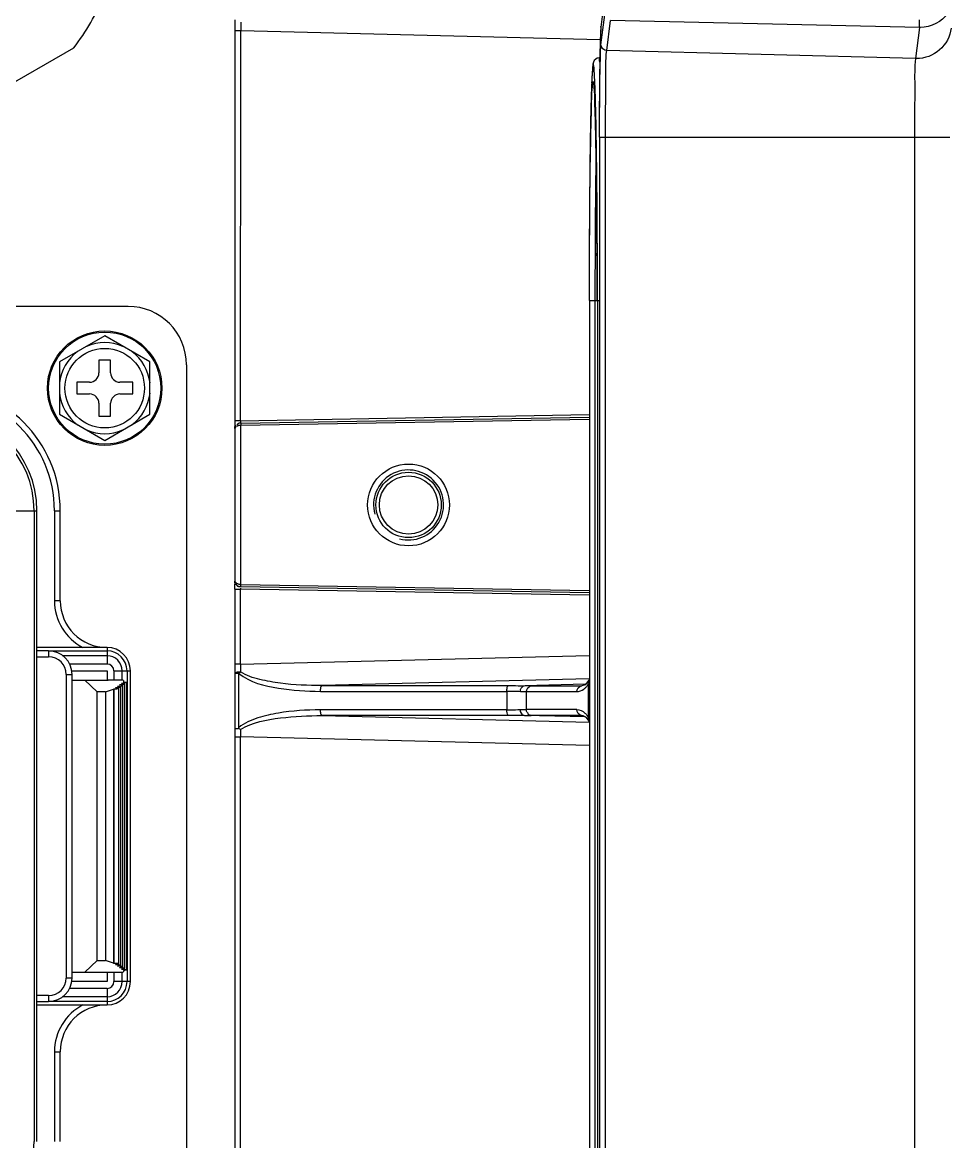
# Model space of a CAD drawing. Header units: millimetres. Extents: x 10297564 to 11610295, y -9287743 to -8409454.
# Drawn here: x 10499256 to 10500846, y -9077046 to -9075123 of the extents above; entities that cross this region are included whole.
import ezdxf

# ---------------------------------------------------------------- set-up
doc = ezdxf.new("R2010")
doc.units = ezdxf.units.MM
doc.header["$LTSCALE"] = 100
doc.layers.add('-0', color=7, linetype='Continuous')

# ---------------------------------------------------------------- blocks, each defined once
blk = doc.blocks.new('인버터 외형도')
at = {"layer": '-0', "linetype": 'Continuous'}
for p, q in [((98336.4, 54832.6), (98331.7, 54794.6)), ((98331.7, 54771.9), (98336.5, 54810.6)), ((98339.1, 54764.4), (98343.9, 54803.2)), ((98741.8, 54794.1), (98343.9, 54803.2)), ((97860.1, 54790), (97860.1, 54287.6)), ((97867.7, 54790), (97860.1, 54790)), ((97867.6, 54287.6), (97867.7, 54790)), ((98330.8, 54778.3), (97867.7, 54790)), ((98331.7, 54794.6), (98331.7, 54795.6)), ((98741.8, 54794.1), (98736.8, 54754.1)), ((98743, 54794.1), (98741.8, 54794.1)), ((97460.9, 54657.3), (97652.7, 54768.1)), ((98736.8, 54754.1), (98339.1, 54764.4)), ((98329.2, 54755), (98330.3, 54755)), ((98738, 54754.1), (98736.8, 54754.1)), ((98330, 54737), (98329.9, 54730.2)), ((98323.5, 54707.3), (98323.6, 54705.9)), ((98329.6, 54696.7), (98329.6, 54693.3)), ((98324.6, 54676.3), (98324.6, 54674)), ((98329.9, 54652.9), (98780.8, 54652.9)), ((98329.9, 54652.9), (98329.9, 52336)), ((98337.3, 52336), (98337.4, 54652.9)), ((98735.3, 54652.9), (98735.3, 52335.9)), ((98317.7, 54635.3), (98317.7, 54632.6)), ((98325.5, 54632.3), (98325.5, 54628.1)), ((98317.1, 54578.2), (98317, 54574.5)), ((98326.1, 54578.7), (98326.2, 54570.9)), ((98316.7, 54517.3), (98316.6, 54505.1)), ((98326.6, 54516.5), (98326.6, 54503.5)), ((98316.9, 54442.5), (98326.8, 54442.5)), ((98316.9, 54442.5), (98316.9, 52591.7)), ((98324.3, 52591.7), (98324.4, 54442.5)), ((98326.8, 54444.2), (98326.8, 54442.5)), ((98327.2, 54442.5), (98327.1, 52486.1)), ((98327.2, 54442.5), (98329.5, 54442.5)), ((96067.3, 54435), (97722.7, 54435)), ((97692.6, 54397), (97634.3, 54363.3)), ((97750.9, 54363.3), (97692.6, 54397)), ((97634.3, 54363.3), (97634.3, 54296)), ((97700.1, 54365.7), (97685.1, 54365.7)), ((97685.1, 54365.7), (97685.1, 54349.2)), ((97700.1, 54349.2), (97700.1, 54365.7)), ((97750.9, 54296), (97750.9, 54363.3)), ((97798, 54359.7), (97798, 53170.9)), ((97673.1, 54337.2), (97656.5, 54337.2)), ((97656.5, 54337.2), (97656.5, 54322.1)), ((97728.7, 54337.2), (97712.2, 54337.2)), ((97728.7, 54322.1), (97728.7, 54337.2)), ((97656.5, 54322.1), (97673.1, 54322.1)), ((97712.2, 54322.1), (97728.7, 54322.1)), ((97685.1, 54310.1), (97685.1, 54293.5)), ((97700.1, 54293.5), (97700.1, 54310.1)), ((97634.3, 54296), (97692.6, 54262.3)), ((97685.1, 54293.5), (97700.1, 54293.5)), ((97692.6, 54262.3), (97750.9, 54296)), ((97867.6, 54287.6), (97860.1, 54287.6)), ((97867.6, 54287.6), (98316.5, 54295.5)), ((97867.7, 54284.6), (98316.5, 54292.4)), ((97867.7, 54284.6), (97867.7, 54284.6)), ((97867.7, 54284.6), (97867.8, 54281.6)), ((98316.5, 54289.4), (97867.8, 54281.6)), ((97860.3, 54277.5), (97860.3, 54080.8)), ((97867.8, 54076.7), (97867.8, 54281.6)), ((97530.4, 54171.6), (97605.3, 54171.6)), ((97601.7, 54171.6), (97601.7, 53359)), ((97605.3, 53359), (97605.3, 54171.6)), ((97627.9, 54171.6), (97635.4, 54171.6)), ((97627.9, 54171.6), (97627.9, 54055.7)), ((97635.4, 54055.7), (97635.4, 54171.6)), ((97860.1, 54070.7), (97867.6, 54070.7)), ((97860.1, 54070.7), (97860.1, 53973.9)), ((98316.5, 54062.8), (97867.6, 54070.7)), ((97867.6, 53973.9), (97867.6, 54070.7)), ((97867.7, 54073.7), (97867.8, 54076.7)), ((97867.7, 54073.7), (97867.7, 54073.7)), ((98316.5, 54065.8), (97867.7, 54073.7)), ((97867.8, 54076.7), (98316.5, 54068.8)), ((97635.4, 54055.7), (97627.9, 54055.7)), ((97695.6, 53995.5), (97605.3, 53995.5)), ((97695.6, 53995.5), (97695.6, 53974.3)), ((97620.4, 53991), (97605.3, 53991)), ((97605.3, 53983.5), (97620.4, 53983.5)), ((97620.4, 53991.1), (97695.6, 53991.1)), ((97620.4, 53991), (97620.4, 53983.5)), ((97695.6, 53984.9), (97638.5, 53984.9)), ((97867.6, 53973.9), (98316.3, 53985)), ((97647, 53974.3), (97695.6, 53974.3)), ((97867.6, 53973.9), (97860.1, 53973.9)), ((97643, 53960.9), (97650.5, 53960.9)), ((97643, 53960.9), (97643, 53569.7)), ((97649.8, 53965.4), (97695.6, 53965.4)), ((97650.5, 53569.7), (97650.5, 53960.9)), ((97650.5, 53953.4), (97697.1, 53953.4)), ((97666.9, 53953.4), (97682.7, 53938.4)), ((97695.6, 53965.4), (97695.6, 53953.4)), ((97713.7, 53953.4), (97697.1, 53953.4)), ((97697.1, 53953.4), (97697.1, 53953.4)), ((97704.4, 53965.4), (97725.7, 53965.4)), ((97704.4, 53965.4), (97704.4, 53953.4)), ((97715.1, 53953.1), (97715.1, 53965.4)), ((97716.7, 53953.1), (97716.7, 53951)), ((97721.3, 53965.4), (97721.3, 53565.1)), ((97725.7, 53565.1), (97725.7, 53965.4)), ((97865.4, 53961.9), (97860.2, 53961.9)), ((97860.2, 53961.9), (97860.2, 53892.3)), ((97865.4, 53892.3), (97865.4, 53961.9)), ((98316.3, 53955), (97972.5, 53946.5)), ((98316.2, 53953.4), (98311.2, 53947.6)), ((98316.2, 53953.5), (98316.2, 53953.4)), ((98316.3, 53953.3), (98316.4, 53954)), ((97693.8, 53938.4), (97682.7, 53938.4)), ((97682.7, 53592.2), (97682.7, 53938.4)), ((97693.8, 53938.4), (97704, 53941.8)), ((97693.8, 53938.4), (97693.8, 53592.2)), ((97704, 53941.8), (97704.3, 53942)), ((97704, 53941.8), (97704, 53588.7)), ((97704.3, 53942), (97704.3, 53588.6)), ((97706.4, 53943.5), (97706.9, 53943.9)), ((97709, 53945.4), (97709.5, 53945.8)), ((97710.6, 53587.7), (97710.6, 53942.9)), ((97711.6, 53947.3), (97712.2, 53947.6)), ((97713.3, 53585.8), (97713.3, 53944.7)), ((97714.3, 53949.1), (97714.8, 53949.5)), ((97715.9, 53584), (97715.9, 53946.6)), ((97718.6, 53582.1), (97718.6, 53948.5)), ((97721.2, 53580.2), (97721.2, 53950.3)), ((97970.5, 53939), (98210.4, 53939)), ((97972.5, 53946.5), (98212.5, 53946.5)), ((98210.4, 53939), (98210.4, 53915.2)), ((98311.6, 53948.1), (98233.1, 53946)), ((98235.7, 53938.6), (98300.5, 53938.6)), ((98235.7, 53915.6), (98235.7, 53938.6)), ((98242, 53946.1), (98306.8, 53946.1)), ((98306.8, 53946.1), (98307.1, 53946.1)), ((98311.2, 53947.6), (98307.1, 53946.1)), ((98315.3, 53948.2), (98316.4, 53948.2)), ((98315.3, 53948.2), (98315.3, 53905.9)), ((98210.4, 53915.2), (97970.5, 53915.2)), ((98311.6, 53906), (98232.6, 53908.1)), ((98300.5, 53915.6), (98235.7, 53915.6)), ((98212.5, 53907.7), (97972.5, 53907.7)), ((97972.5, 53907.7), (98316.3, 53899.1)), ((98306.8, 53908), (98242, 53908)), ((98306.8, 53908), (98307, 53908)), ((98312.1, 53905.8), (98316.2, 53900.7)), ((98315.3, 53905.9), (98316.4, 53905.9)), ((98316.2, 53900.7), (98316.3, 53900.5)), ((98316.3, 53900.9), (98316.4, 53900.1)), ((98316.3, 53900.5), (98316.4, 53900)), ((97860.1, 53880.3), (97867.6, 53880.3)), ((97860.1, 53880.3), (97860.1, 53344.1)), ((97864.9, 53891.1), (97865.4, 53892.3)), ((98316.3, 53869.1), (97867.6, 53880.3)), ((97867.6, 53344.1), (97867.6, 53880.3)), ((97682.7, 53592.2), (97666.9, 53577.2)), ((97682.7, 53592.2), (97693.8, 53592.2)), ((97704, 53588.7), (97693.8, 53592.2)), ((97650.5, 53577.2), (97697.1, 53577.2)), ((97695.6, 53577.2), (97695.6, 53565.1)), ((97697.1, 53577.2), (97697.1, 53577.2)), ((97697.1, 53577.2), (97713.7, 53577.2)), ((97704.3, 53588.6), (97704, 53588.7)), ((97704.4, 53577.2), (97704.4, 53565.1)), ((97706.9, 53586.7), (97706.4, 53587.1)), ((97709.5, 53584.8), (97709, 53585.2)), ((97712.2, 53583), (97711.6, 53583.3)), ((97714.8, 53581.1), (97714.3, 53581.5)), ((97715.1, 53565.1), (97715.1, 53577.2)), ((97716.7, 53579.6), (97716.7, 53577.5)), ((97650.5, 53569.7), (97643, 53569.7)), ((97695.6, 53565.1), (97649.8, 53565.1)), ((97725.7, 53565.1), (97704.4, 53565.1)), ((97695.6, 53556.3), (97647, 53556.3)), ((97695.6, 53556.3), (97695.6, 53535)), ((97620.4, 53547.1), (97605.3, 53547.1)), ((97605.3, 53539.6), (97620.4, 53539.6)), ((97605.3, 53535), (97695.6, 53535)), ((97620.4, 53547.1), (97620.4, 53539.6)), ((97695.6, 53539.5), (97620.4, 53539.5)), ((97638.5, 53545.7), (97695.6, 53545.7)), ((97627.9, 53474.8), (97635.4, 53474.8)), ((97627.9, 53474.8), (97627.9, 53359)), ((97635.4, 53359), (97635.4, 53474.8))]:
    blk.add_line(p, q, dxfattribs=at)
for points in [[(97865.4, 53961.9), (97866.1, 53962.7), (97866.9, 53963.5), (97867.6, 53964.3)], [(98315.8, 53951.9), (98316.1, 53952.6), (98316.3, 53953.3)], [(98316.4, 53954.1), (98316.3, 53953.7), (98316.2, 53953.5)], [(98307, 53908), (98308.2, 53907.9), (98312.1, 53905.8)], [(98315.8, 53902.3), (98316.1, 53901.6), (98316.3, 53900.9)], [(97867.6, 53889.9), (97866.7, 53890.2), (97865.8, 53890.6), (97864.9, 53891.1)]]:
    blk.add_lwpolyline(points, dxfattribs=at)
for centre, radius in [((97692.6, 54329.6), 73.7), ((97692.6, 54329.6), 72.2), ((97692.6, 54329.6), 51.2), ((98083.9, 54179.1), 52.7), ((98083.9, 54179.1), 42.1), ((98083.9, 54179.1), 37.6)]:
    blk.add_circle(centre, radius, dxfattribs=at)
for centre, radius, start, end in [((97421.7, 54946.6), 292, 322.2927, 337.7073), ((99865.5, 54790.3), 2005.4, 179.6089, 180.0063), ((99150.5, 54798.3), 1282.8, 179.8729, 180.37), ((99255.2, 54748.9), 924.9, 177.9007, 178.4973), ((101434.4, 54699.3), 3104.6, 178.8613, 179.3042), ((100389, 54719.7), 2059.1, 178.6943, 178.8509), ((104171.9, 54665.3), 5842.4, 179.36265, 179.69146), ((99539.7, 54673.2), 1220.9, 177.6656, 177.9146), ((98285, 54717.1), 37.8, 7.3612, 7.602), ((97082.8, 54672.4), 1242.1, 2.051, 2.3343), ((106205.9, 54653.2), 7876.4, 179.70786, 180.00212), ((94561.8, 54580.3), 3764, 1.1261, 1.4257), ((92788.9, 54545), 5537.2, 0.9032, 1.1308), ((108418.5, 54493), 10101.8, 179.20809, 179.51677), ((89810.1, 54499.4), 8516.4, 0.53354, 0.86625), ((112525.7, 54455.8), 14209.2, 179.52152, 179.75198), ((85526.9, 54457.4), 12799.9, 0.26431, 0.50787), ((115433.3, 54442.6), 17116.8, 179.79069, 180.00022), ((82540.6, 54443.1), 15786.1, 0.00398, 0.21947), ((97722.7, 54359.7), 75.2, 0, 90), ((97692.6, 54329.6), 58.7, 66.4909, 113.5091), ((97692.6, 54329.6), 58.7, 126.4909, 173.5091), ((97692.6, 54329.6), 58.7, 6.4909, 53.5091), ((97673.1, 54349.2), 12, 270, 0), ((97712.2, 54349.2), 12, 180, 270), ((97474.4, 54171.6), 161, 0, 90), ((97474.4, 54171.6), 153.5, 0, 90), ((97692.6, 54329.6), 58.7, 186.4909, 233.5091), ((97673.1, 54310.1), 12, 0, 90), ((97712.2, 54310.1), 12, 90, 180), ((97692.6, 54329.6), 58.7, 306.4909, 353.5091), ((97474.4, 54171.6), 130.9, 0, 90), ((97474.4, 54171.6), 127.3, 360, 90), ((98041.9, 54284.9), 181.8, 179.3564, 180.0076), ((98130.7, 54285.3), 270.6, 180.0765, 181.0764), ((97692.6, 54329.6), 58.7, 246.4909, 293.5091), ((98083.9, 54179.1), 45.1, 255, 195), ((97904.2, 54072.2), 36.6, 180.4596, 182.4465), ((97695.6, 54055.7), 67.7, 180, 242.734), ((97695.6, 54055.7), 60.2, 180, 270), ((97695.6, 53965.4), 30.1, 0, 90), ((97620.4, 53960.9), 30.1, 360, 90), ((97620.4, 53960.9), 22.6, 0, 90), ((97695.6, 53965.4), 25.7, 0, 90), ((97695.6, 53965.4), 19.5, 0, 90), ((97695.6, 53965.4), 8.82, 0, 90), ((99905.9, 53973.7), 2045.8, 179.9949, 180.3301), ((97715.2, 53987.8), 38.3, 269.4641, 271.9068), ((98236.4, 53345.5), 593, 90.0647, 90.823), ((98242.7, 53154.6), 791.5, 90.0506, 90.6952), ((98292.7, 53962.7), 26.9, 317.7182, 322.0276), ((98289.2, 53965.4), 31.3, 322.0371, 326.6118), ((98236.4, 54508.6), 593, 269.1754, 269.9337), ((98242.7, 54699.5), 791.5, 269.3032, 269.9479), ((98289.7, 53889), 30.7, 33.3896, 38.3491), ((99907.1, 53880.4), 2046.9, 179.6684, 180.0034), ((99178.3, 53888.5), 1310.7, 179.942, 180.3605), ((97620.4, 53569.7), 30.1, 270, 0), ((97620.4, 53569.7), 22.6, 270, 0), ((97695.6, 53565.1), 30.1, 270, 0), ((97695.6, 53565.1), 25.7, 270, 360), ((97695.6, 53565.1), 19.5, 270, 360), ((97695.6, 53565.1), 8.82, 270, 0), ((97695.6, 53474.8), 67.7, 117.266, 180), ((97695.6, 53474.8), 60.2, 90, 180), ((97474.4, 53359), 127.3, 270, 0)]:
    blk.add_arc(centre, radius, start, end, dxfattribs=at)
for centre, major_axis, ratio, start_param, end_param in [((97713.7, 53953.1), (3.01, 0), 0.083333, 0, 1.570796), ((97705.3, 53942.8), (5.34, 0.1), 0.139131, -1.772269, 1.369323), ((97707.9, 53944.6), (5.34, 0.1), 0.139131, -1.772269, 1.369323), ((97710.6, 53946.5), (5.34, 0.1), 0.139131, -1.772269, 1.369323), ((97713.2, 53948.4), (5.34, 0.1), 0.139131, -1.772269, 1.369323), ((97705.3, 53587.8), (5.34, -0.1), 0.139131, 4.913862, 8.055455), ((97707.9, 53585.9), (5.34, -0.1), 0.139131, 4.913862, 8.055455), ((97710.6, 53584.1), (5.34, -0.1), 0.139131, 4.913862, 8.055455), ((97713.2, 53582.2), (5.34, -0.1), 0.139131, 4.913862, 8.055455), ((97713.7, 53577.5), (3.01, 0), 0.083333, -1.570796, 0)]:
    blk.add_ellipse(centre, major_axis=major_axis, ratio=ratio, start_param=start_param, end_param=end_param, dxfattribs=at)
for points, knots in [([(98741.8, 54794.1), (98741.8, 54794.5), (98741.8, 54797.9), (98741.8, 54801.2), (98741.9, 54804.2)], [0, 0, 0, 0, 0.12153, 1, 1, 1, 1]), ([(98331.7, 54795), (98331.6, 54794.3), (98331.2, 54790.2), (98331.1, 54786.1), (98331, 54782.7)], [0, 0, 0, 0, 0.172592, 1, 1, 1, 1]), ([(98331.7, 54794.6), (98331.6, 54794), (98331.3, 54790.2), (98331.1, 54786.4), (98331, 54783.1)], [0, 0, 0, 0, 0.156765, 1, 1, 1, 1]), ([(98782.7, 54793.2), (98781.4, 54782.8), (98770.6, 54762.1), (98748.6, 54754.1), (98738, 54754.1)], [0, 0, 0, 0, 0.498443, 1, 1, 1, 1]), ([(98331, 54783.1), (98330.9, 54781.9), (98330.7, 54776.4), (98330.6, 54770.9), (98330.5, 54766.6)], [0, 0, 0, 0, 0.214579, 1, 1, 1, 1]), ([(98330.7, 54773.1), (98330.4, 54765.5), (98329.7, 54725.4), (98329.5, 54685.3), (98329.5, 54652.9)], [0, 0, 0, 0, 0.190754, 1, 1, 1, 1]), ([(98329.9, 54652.9), (98329.9, 54679.2), (98329.9, 54714.4), (98331, 54754), (98331.2, 54767.5), (98331.7, 54771.9)], [0, 0, 0, 0, 0.6624, 0.887348, 1, 1, 1, 1]), ([(98337.4, 54652.9), (98337.4, 54677.5), (98338.3, 54714.6), (98337.5, 54752), (98339.1, 54764.4)], [0, 0, 0, 0, 0.662428, 1, 1, 1, 1]), ([(98329.2, 54755), (98326.2, 54754.9), (98322.1, 54751.6), (98321.1, 54745.4), (98320.1, 54733.4), (98319.7, 54722.4), (98319.4, 54713.8)], [0, 0, 0, 0, 0.200966, 0.264447, 0.419984, 1, 1, 1, 1]), ([(98323.9, 54723), (98323.6, 54731.1), (98321.8, 54763.7), (98320.1, 54731.1), (98319.7, 54722.9)], [0, 0, 0, 0, 0.499408, 1, 1, 1, 1]), ([(98330.2, 54749.4), (98330.1, 54750.8), (98329.6, 54752.1), (98329.7, 54755), (98329.2, 54755)], [0, 0, 0, 0, 0.738387, 1, 1, 1, 1]), ([(98736.8, 54754.1), (98735.4, 54742.8), (98736.2, 54708.9), (98735.3, 54675.2), (98735.3, 54652.9)], [0, 0, 0, 0, 0.337572, 1, 1, 1, 1]), ([(98316.9, 54442.5), (98316.9, 54475.6), (98317.2, 54537.5), (98317.7, 54620.5), (98319.4, 54680.5), (98319.8, 54711.8), (98321.2, 54722)], [0, 0, 0, 0, 0.355159, 0.664786, 0.88929, 1, 1, 1, 1]), ([(98319.5, 54717.6), (98319.3, 54712.2), (98318.5, 54684.8), (98318, 54657.3), (98317.7, 54635.3)], [0, 0, 0, 0, 0.195868, 1, 1, 1, 1]), ([(98321.2, 54722), (98321.3, 54722.9), (98321.8, 54726), (98322.4, 54722.9), (98322.5, 54722.1)], [0, 0, 0, 0, 0.504893, 1, 1, 1, 1]), ([(98322.5, 54721.9), (98322.6, 54721.1), (98323.1, 54716.2), (98323.3, 54711.3), (98323.5, 54707.3)], [0, 0, 0, 0, 0.168005, 1, 1, 1, 1]), ([(98325.1, 54652.5), (98324.8, 54668.3), (98323.8, 54691.3), (98323.6, 54714.5), (98322.5, 54721.7)], [0, 0, 0, 0, 0.685462, 1, 1, 1, 1]), ([(98325.7, 54654.1), (98325.6, 54660.2), (98325.2, 54681.2), (98324.7, 54702.1), (98324.2, 54716.8)], [0, 0, 0, 0, 0.29455, 1, 1, 1, 1]), ([(98319.4, 54713.8), (98318.9, 54697.8), (98316.9, 54607.4), (98316.5, 54516.9), (98316.5, 54442.5)], [0, 0, 0, 0, 0.176765, 1, 1, 1, 1]), ([(98323.6, 54705.9), (98323.7, 54703.9), (98324.1, 54694), (98324.4, 54684.1), (98324.6, 54676.3)], [0, 0, 0, 0, 0.208427, 1, 1, 1, 1]), ([(98326.8, 54442.5), (98326.8, 54462.1), (98326.6, 54532.1), (98326.1, 54602.1), (98325.1, 54652.5)], [0, 0, 0, 0, 0.280191, 1, 1, 1, 1]), ([(98327.2, 54442.5), (98327.2, 54461.9), (98327, 54532.4), (98326.5, 54602.9), (98325.7, 54654.1)], [0, 0, 0, 0, 0.274567, 1, 1, 1, 1]), ([(98324.4, 54442.5), (98324.4, 54459), (98324.5, 54519.7), (98324.9, 54580.4), (98325.6, 54624.6)], [0, 0, 0, 0, 0.271826, 1, 1, 1, 1]), ([(97863.8, 54283.4), (97863.6, 54283.3), (97863.3, 54282.8), (97863.2, 54282.3), (97863.1, 54282)], [0, 0, 0, 0, 0.467081, 1, 1, 1, 1]), ([(97863.9, 54283.5), (97863.7, 54283.3), (97863.5, 54282.9), (97863.4, 54282.4), (97863.4, 54282.1)], [0, 0, 0, 0, 0.47062, 1, 1, 1, 1]), ([(97867.6, 54287.6), (97867.6, 54286.9), (97867.9, 54286.3), (97867.4, 54284.6), (97867.7, 54284.6)], [0, 0, 0, 0, 0.675992, 1, 1, 1, 1]), ([(97860.3, 54277.5), (97860.2, 54277.9), (97860.2, 54278.8), (97860.2, 54279.6), (97860.2, 54280.2)], [0, 0, 0, 0, 0.397219, 1, 1, 1, 1]), ([(97861.9, 54281.2), (97861.6, 54281.4), (97860.8, 54280.4), (97860.5, 54279.7), (97860.5, 54279.1)], [0, 0, 0, 0, 0.40723, 1, 1, 1, 1]), ([(97862.3, 54280.1), (97861.9, 54279.8), (97861.2, 54279.4), (97860.5, 54278.7), (97860.5, 54278.4)], [0, 0, 0, 0, 0.58504, 1, 1, 1, 1]), ([(97860.5, 54279.1), (97860.5, 54279), (97860.6, 54278.6), (97860.8, 54278.4), (97861, 54278.3)], [0, 0, 0, 0, 0.505055, 1, 1, 1, 1]), ([(97860.5, 54278.4), (97860.5, 54278.3), (97860.6, 54278), (97860.8, 54277.8), (97860.9, 54277.8)], [0, 0, 0, 0, 0.42294, 1, 1, 1, 1]), ([(97863.9, 54280.9), (97863.8, 54280.9), (97863.6, 54280.7), (97863.5, 54280.6), (97863.5, 54280.5)], [0, 0, 0, 0, 0.520517, 1, 1, 1, 1]), ([(97863.5, 54280.5), (97863.5, 54280.4), (97863.5, 54280.3), (97863.5, 54280.2), (97863.5, 54280.2)], [0, 0, 0, 0, 0.488722, 1, 1, 1, 1]), ([(97860.1, 54076.2), (97860.2, 54076.3), (97860.2, 54076.6), (97860.2, 54076.8), (97860.2, 54076.9)], [0, 0, 0, 0, 0.602152, 1, 1, 1, 1]), ([(97860.2, 54080.1), (97860.2, 54080.2), (97860.2, 54080.5), (97860.2, 54080.7), (97860.3, 54080.8)], [0, 0, 0, 0, 0.554767, 1, 1, 1, 1]), ([(97860.2, 54078.1), (97860.2, 54078.5), (97860.2, 54079.2), (97860.2, 54079.8), (97860.2, 54080.1)], [0, 0, 0, 0, 0.555556, 1, 1, 1, 1]), ([(97860.5, 54079.9), (97860.5, 54080), (97860.6, 54080.3), (97860.8, 54080.5), (97860.9, 54080.5)], [0, 0, 0, 0, 0.422935, 1, 1, 1, 1]), ([(97862.3, 54078.2), (97861.9, 54078.5), (97861.2, 54078.9), (97860.5, 54079.6), (97860.5, 54079.9)], [0, 0, 0, 0, 0.585044, 1, 1, 1, 1]), ([(97862.2, 54076.2), (97862.1, 54076.3), (97861.9, 54076.8), (97861.9, 54077.2), (97862, 54077.4)], [0, 0, 0, 0, 0.456054, 1, 1, 1, 1]), ([(97862, 54077.4), (97862, 54077.5), (97862.1, 54077.8), (97862.2, 54078.1), (97862.3, 54078.2)], [0, 0, 0, 0, 0.486355, 1, 1, 1, 1]), ([(97862.2, 54076.2), (97862.5, 54075.9), (97862.9, 54075.4), (97863.5, 54074.9), (97863.8, 54074.7)], [0, 0, 0, 0, 0.489686, 1, 1, 1, 1]), ([(97863.8, 54074.8), (97863.6, 54075), (97863.3, 54075.5), (97863.2, 54076), (97863.1, 54076.3)], [0, 0, 0, 0, 0.467082, 1, 1, 1, 1]), ([(97863.5, 54077.9), (97863.4, 54077.9), (97863.4, 54078), (97863.4, 54078.1), (97863.4, 54078.2)], [0, 0, 0, 0, 0.491239, 1, 1, 1, 1]), ([(97863.9, 54077.4), (97863.8, 54077.4), (97863.6, 54077.6), (97863.5, 54077.8), (97863.5, 54077.9)], [0, 0, 0, 0, 0.519939, 1, 1, 1, 1]), ([(97863.8, 54074.7), (97864.1, 54074.5), (97864.7, 54074.1), (97865.4, 54074), (97865.8, 54074)], [0, 0, 0, 0, 0.503267, 1, 1, 1, 1]), ([(97865.8, 54074), (97866, 54074), (97866.5, 54074), (97867, 54074.2), (97867.2, 54074.3)], [0, 0, 0, 0, 0.471446, 1, 1, 1, 1]), ([(97860.2, 53961.9), (97860.2, 53962.8), (97863.5, 53964.1), (97865.9, 53964.3), (97867.6, 53964.3)], [0, 0, 0, 0, 0.344827, 1, 1, 1, 1]), ([(97865.4, 53961.9), (97879.5, 53950.5), (97916.8, 53941.4), (97952.4, 53939), (97970.5, 53939)], [0, 0, 0, 0, 0.499227, 1, 1, 1, 1]), ([(97972.5, 53946.5), (97954.7, 53946.4), (97927.6, 53947.5), (97892.6, 53953.8), (97874.8, 53959), (97867.6, 53964.3)], [0, 0, 0, 0, 0.499983, 0.75008, 1, 1, 1, 1]), ([(98315.8, 53951.9), (98315.8, 53952.1), (98315.8, 53952.7), (98316, 53953.2), (98316.2, 53953.4)], [0, 0, 0, 0, 0.486673, 1, 1, 1, 1]), ([(97721.2, 53950.3), (97721.2, 53950), (97718.8, 53949.8), (97717.7, 53949.6), (97716.4, 53949.5)], [0, 0, 0, 0, 0.242427, 1, 1, 1, 1]), ([(97716.7, 53951), (97717.2, 53951), (97718.5, 53951), (97719.8, 53950.9), (97720.6, 53950.7)], [0, 0, 0, 0, 0.355747, 1, 1, 1, 1]), ([(97720.6, 53950.7), (97720.8, 53950.6), (97721, 53950.6), (97721.2, 53950.4), (97721.2, 53950.3)], [0, 0, 0, 0, 0.686188, 1, 1, 1, 1]), ([(97970.5, 53939), (97970.5, 53940.7), (97970.7, 53943), (97971.6, 53946.2), (97972.5, 53946.5)], [0, 0, 0, 0, 0.645882, 1, 1, 1, 1]), ([(98210.4, 53939), (98210.4, 53940.7), (98210.7, 53943), (98211.6, 53946.2), (98212.5, 53946.5)], [0, 0, 0, 0, 0.645882, 1, 1, 1, 1]), ([(98227.9, 53938.5), (98226.6, 53938.6), (98220.8, 53938.9), (98215, 53939), (98210.4, 53939)], [0, 0, 0, 0, 0.223806, 1, 1, 1, 1]), ([(98212.5, 53946.5), (98214.3, 53946.5), (98221, 53946.4), (98227.7, 53946.3), (98232.5, 53946)], [0, 0, 0, 0, 0.272545, 1, 1, 1, 1]), ([(98227.9, 53938.5), (98227.9, 53939.5), (98228.2, 53942.5), (98230.7, 53945.9), (98233, 53946)], [0, 0, 0, 0, 0.296941, 1, 1, 1, 1]), ([(98300.5, 53938.6), (98303.8, 53938.6), (98308.4, 53940.5), (98311.7, 53943.7), (98312.6, 53944.6)], [0, 0, 0, 0, 0.717553, 1, 1, 1, 1]), ([(97970.5, 53915.2), (97952.4, 53915.2), (97924.9, 53913.4), (97889.7, 53905.5), (97872.2, 53898.3), (97865.4, 53892.3)], [0, 0, 0, 0, 0.499223, 0.749422, 1, 1, 1, 1]), ([(97972.5, 53907.7), (97971.6, 53907.9), (97970.7, 53911.1), (97970.5, 53913.5), (97970.5, 53915.2)], [0, 0, 0, 0, 0.354118, 1, 1, 1, 1]), ([(98210.4, 53915.2), (98212, 53915.2), (98217.9, 53915.2), (98223.7, 53915.4), (98227.9, 53915.6)], [0, 0, 0, 0, 0.273017, 1, 1, 1, 1]), ([(98212.5, 53907.7), (98212.3, 53907.7), (98211, 53908.4), (98211.1, 53910.2), (98211.1, 53911.4)], [0, 0, 0, 0, 0.135169, 1, 1, 1, 1]), ([(98232.6, 53908.1), (98231.1, 53908), (98224.4, 53907.8), (98217.7, 53907.7), (98212.5, 53907.7)], [0, 0, 0, 0, 0.22409, 1, 1, 1, 1]), ([(98242, 53908), (98241, 53908.1), (98238.6, 53908.2), (98237.6, 53910.7), (98237.7, 53911.7)], [0, 0, 0, 0, 0.486211, 1, 1, 1, 1]), ([(97867.6, 53889.9), (97882.6, 53899.4), (97919.4, 53905.8), (97954.7, 53907.8), (97972.5, 53907.7)], [0, 0, 0, 0, 0.498939, 1, 1, 1, 1]), ([(98316.2, 53900.7), (98316, 53900.9), (98315.8, 53901.5), (98315.8, 53902), (98315.8, 53902.3)], [0, 0, 0, 0, 0.513682, 1, 1, 1, 1]), ([(97860.2, 53892.3), (97860.2, 53892.1), (97861.2, 53890.8), (97863.1, 53891.3), (97864.5, 53891.3)], [0, 0, 0, 0, 0.085298, 1, 1, 1, 1]), ([(97714.8, 53581.1), (97715.4, 53581.1), (97717.3, 53581.1), (97719.1, 53580.9), (97720.3, 53580.7)], [0, 0, 0, 0, 0.350209, 1, 1, 1, 1]), ([(97719.7, 53579.8), (97719.6, 53579.7), (97718.5, 53579.6), (97717.5, 53579.6), (97716.7, 53579.6)], [0, 0, 0, 0, 0.190038, 1, 1, 1, 1]), ([(97721.2, 53580.2), (97721.2, 53580.2), (97720.8, 53579.8), (97720.2, 53579.8), (97719.7, 53579.8)], [0, 0, 0, 0, 0.094752, 1, 1, 1, 1]), ([(97720.3, 53580.7), (97720.5, 53580.6), (97720.8, 53580.6), (97721.2, 53580.3), (97721.2, 53580.2)], [0, 0, 0, 0, 0.694121, 1, 1, 1, 1])]:
    blk.add_open_spline(points, degree=3, knots=knots, dxfattribs=at)
for points in [[(98778.8, 54812.5), (98770.8, 54801.7), (98756.4, 54794.1), (98743, 54794.1)], [(98339.1, 54764.4), (98335.6, 54764.5), (98331.7, 54768.4), (98331.7, 54771.9)], [(97867.7, 54284.6), (97866.3, 54284.6), (97864.7, 54284.5), (97863.8, 54283.4)], [(97867.7, 54284.6), (97866.4, 54284.6), (97864.8, 54284.5), (97863.9, 54283.5)], [(97867.8, 54281.6), (97866.5, 54281.6), (97865, 54281.7), (97863.9, 54280.9)], [(97860.1, 54070.7), (97860.1, 54072.5), (97860.1, 54074.3), (97860.1, 54076.2)], [(97860.3, 54080.8), (97860.3, 54079.2), (97861, 54077.3), (97862.4, 54076.7)], [(97867.7, 54073.7), (97866.3, 54073.7), (97864.7, 54073.8), (97863.8, 54074.8)], [(97867.8, 54076.7), (97866.5, 54076.7), (97865, 54076.6), (97863.9, 54077.4)], [(97867.6, 53973.9), (97867.6, 53970.8), (97867.6, 53967.7), (97867.6, 53964.7)], [(98315.3, 53948.2), (98315.6, 53949.4), (98315.8, 53950.6), (98315.8, 53951.9)], [(98235.7, 53938.6), (98235.7, 53941.8), (98238.7, 53946), (98242, 53946.1)], [(98300.5, 53938.6), (98300.5, 53941.8), (98303.5, 53946), (98306.8, 53946.1)], [(98210.7, 53911.5), (98210.5, 53912.7), (98210.4, 53914), (98210.4, 53915.2)], [(98232.7, 53908.1), (98229.8, 53908.3), (98227.9, 53912.6), (98227.9, 53915.6)], [(98236.6, 53911.9), (98236, 53913), (98235.7, 53914.3), (98235.7, 53915.6)], [(98300.5, 53915.6), (98304.3, 53915.6), (98308.2, 53913.6), (98311, 53911.1)], [(98306.8, 53908), (98303.5, 53908.2), (98300.5, 53912.3), (98300.5, 53915.6)], [(98311, 53911.1), (98312, 53910.2), (98312.9, 53909.2), (98313.8, 53908.1)], [(98315.8, 53902.3), (98315.8, 53903.5), (98315.6, 53904.7), (98315.3, 53905.9)]]:
    blk.add_open_spline(points, degree=3, dxfattribs=at)

msp = doc.modelspace()

# ---------------------------------------------------------------- block references
at = {"xscale": 1.333333333333333, "yscale": 1.333333333333333, "zscale": 1.333333333333333}
msp.add_blockref('인버터 외형도', (10369140.6, -9148191), dxfattribs=at)

doc.saveas('drawing.dxf')
